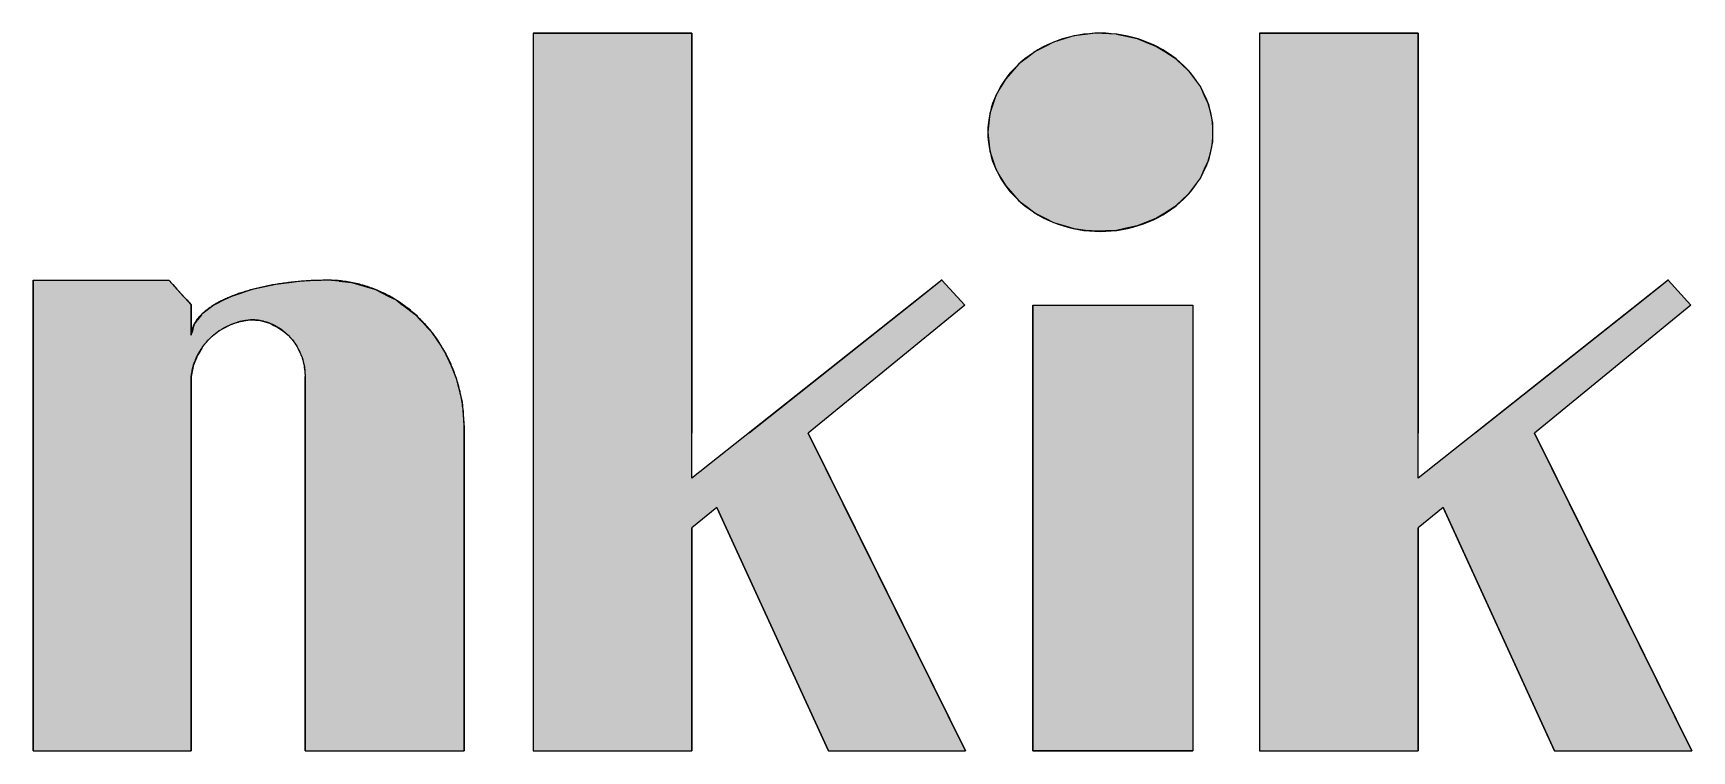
# Model space of a CAD drawing. Extents: x 1329 to 1605, y 497 to 704.
# Drawn here: x 1546.95 to 1553.46, y 501.29 to 504.11 of the extents above; entities that cross this region are included whole.
import ezdxf

# ---------------------------------------------------------------- set-up
doc = ezdxf.new("R2010")
doc.units = 0
doc.layers.add('LSC-DA1', color=7, linetype='CONTINUOUS')

# ---------------------------------------------------------------- blocks, each defined once
blk = doc.blocks.new('*U25')
at = {"layer": 'LSC-DA1', "linetype": 'CONTINUOUS'}
for p, q in [((117.1045, 7.3705), (117.7273, 7.3705)), ((117.1045, 7.3705), (117.1045, 6.401)), ((117.7273, 7.3705), (117.7273, 6.401)), ((117.1045, 6.401), (117.1045, 6.3033)), ((117.7273, 6.401), (117.7273, 6.3033)), ((118.7083, 6.401), (118.585, 6.3033)), ((118.7979, 6.3033), (118.7083, 6.401)), ((117.1045, 6.3033), (117.1045, 5.8016)), ((117.7273, 6.3033), (117.7273, 5.8016)), ((118.585, 6.3033), (117.9516, 5.8016)), ((118.7979, 6.3033), (118.1836, 5.8016)), ((117.1045, 5.8016), (117.1045, 5.6239)), ((118.1836, 5.8016), (118.2716, 5.6239)), ((117.1045, 5.6239), (117.1045, 5.5091)), ((118.2716, 5.6239), (118.3285, 5.5091)), ((117.1045, 5.5091), (117.1045, 5.4289)), ((117.8255, 5.5091), (117.7273, 5.4289)), ((117.8255, 5.5091), (117.8622, 5.4289)), ((118.3285, 5.5091), (118.3682, 5.4289)), ((117.1045, 5.4289), (117.1045, 4.5545)), ((117.7273, 5.4289), (117.7273, 4.5545)), ((117.8622, 5.4289), (118.2629, 4.5545)), ((118.3682, 5.4289), (118.8014, 4.5545)), ((117.1045, 4.5545), (117.7273, 4.5545)), ((118.2629, 4.5545), (118.8014, 4.5545))]:
    blk.add_line(p, q, dxfattribs=at)
for points in [[(117.1045, 7.3705), (117.1045, 7.3705), (117.7273, 7.3705)], [(117.1045, 7.3705), (117.1045, 6.401), (117.7273, 6.401)], [(117.1045, 6.401), (117.1045, 6.3033), (117.7273, 6.3033)], [(118.7083, 6.401), (118.585, 6.3033), (118.7979, 6.3033)], [(117.1045, 6.3033), (117.1045, 5.8016), (117.7273, 5.8016)], [(118.585, 6.3033), (117.9516, 5.8016), (118.1836, 5.8016)], [(117.1045, 5.8016), (117.1045, 5.6239), (117.7273, 5.6239)], [(117.9516, 5.8016), (117.7273, 5.6239), (118.2716, 5.6239)], [(117.1045, 5.6239), (117.1045, 5.5091), (118.3285, 5.5091)], [(117.1045, 5.5091), (117.1045, 5.4289), (117.7273, 5.4289)], [(117.8255, 5.5091), (117.8622, 5.4289), (118.3682, 5.4289)], [(117.1045, 5.4289), (117.1045, 4.5545), (117.7273, 4.5545)], [(117.8622, 5.4289), (118.2629, 4.5545), (118.8014, 4.5545)], [(117.1045, 4.5545), (117.1045, 4.5545), (117.7273, 4.5545)], [(118.2629, 4.5545), (118.2629, 4.5545), (118.8014, 4.5545)]]:
    blk.add_solid(points, dxfattribs=at)
at = {"layer": 'LSC-DA1', "linetype": 'CONTINUOUS', "extrusion": (0, 0, -1)}
for points in [[(-117.1045, 7.3705), (-117.7273, 7.3705), (-117.7273, 6.401)], [(-117.1045, 6.401), (-117.7273, 6.401), (-117.7273, 6.3033)], [(-117.1045, 6.3033), (-117.7273, 6.3033), (-117.7273, 5.8016)], [(-118.585, 6.3033), (-118.7979, 6.3033), (-118.1836, 5.8016)], [(-117.1045, 5.8016), (-117.7273, 5.8016), (-117.7273, 5.6239)], [(-117.9516, 5.8016), (-118.1836, 5.8016), (-118.2716, 5.6239)], [(-117.1045, 5.6239), (-118.2716, 5.6239), (-118.3285, 5.5091)], [(-117.1045, 5.5091), (-117.8255, 5.5091), (-117.7273, 5.4289)], [(-117.8255, 5.5091), (-118.3285, 5.5091), (-118.3682, 5.4289)], [(-117.1045, 5.4289), (-117.7273, 5.4289), (-117.7273, 4.5545)], [(-117.8622, 5.4289), (-118.3682, 5.4289), (-118.8014, 4.5545)]]:
    blk.add_solid(points, dxfattribs=at)
blk = doc.blocks.new('*U26')
at = {"layer": 'LSC-DA1', "linetype": 'CONTINUOUS'}
for p, q in [((116.376, 7.3595), (116.3418, 7.3491)), ((116.4313, 7.3665), (116.376, 7.3595)), ((116.4591, 7.37), (116.4313, 7.3665)), ((116.543, 7.3665), (116.4591, 7.37)), ((116.543, 7.3665), (116.5757, 7.3595)), ((116.5757, 7.3595), (116.6246, 7.3491)), ((116.2239, 7.2984), (116.1939, 7.2755)), ((116.2633, 7.3184), (116.2239, 7.2984)), ((116.2966, 7.3353), (116.2633, 7.3184)), ((116.3418, 7.3491), (116.2966, 7.3353)), ((116.6246, 7.3491), (116.6588, 7.3353)), ((116.6588, 7.3353), (116.7009, 7.3184)), ((116.7009, 7.3184), (116.7328, 7.2984)), ((116.7328, 7.2984), (116.7693, 7.2755)), ((116.1605, 7.2499), (116.1355, 7.222)), ((116.1939, 7.2755), (116.1605, 7.2499)), ((116.7693, 7.2755), (116.797, 7.2499)), ((116.797, 7.2499), (116.8273, 7.222)), ((116.1086, 7.1918), (116.0898, 7.1598)), ((116.1355, 7.222), (116.1086, 7.1918)), ((116.8273, 7.222), (116.8493, 7.1918)), ((116.8493, 7.1918), (116.8727, 7.1598)), ((116.0701, 7.1261), (116.0584, 7.0911)), ((116.0898, 7.1598), (116.0701, 7.1261)), ((116.8727, 7.1598), (116.888, 7.1261)), ((116.888, 7.1261), (116.9039, 7.0911)), ((116.0464, 7.0551), (116.0425, 7.0185)), ((116.0584, 7.0911), (116.0464, 7.0551)), ((116.9039, 7.0911), (116.9117, 7.0551)), ((116.9117, 7.0551), (116.9198, 7.0185)), ((116.0425, 7.0185), (116.0385, 6.9815)), ((116.0385, 6.9815), (116.0425, 6.9446)), ((116.9198, 7.0185), (116.9198, 6.9815)), ((116.9198, 6.9815), (116.9198, 6.9446)), ((116.0425, 6.9446), (116.0464, 6.9079)), ((116.0464, 6.9079), (116.0584, 6.872)), ((116.9117, 6.9079), (116.9039, 6.872)), ((116.9198, 6.9446), (116.9117, 6.9079)), ((116.0584, 6.872), (116.0701, 6.837)), ((116.0701, 6.837), (116.0898, 6.8033)), ((116.888, 6.837), (116.8727, 6.8033)), ((116.9039, 6.872), (116.888, 6.837)), ((116.0898, 6.8033), (116.1086, 6.7713)), ((116.1086, 6.7713), (116.1355, 6.7411)), ((116.8493, 6.7713), (116.8273, 6.7411)), ((116.8727, 6.8033), (116.8493, 6.7713)), ((116.1355, 6.7411), (116.1605, 6.7131)), ((116.1605, 6.7131), (116.1939, 6.6876)), ((116.797, 6.7131), (116.7693, 6.6876)), ((116.8273, 6.7411), (116.797, 6.7131)), ((116.1939, 6.6876), (116.2239, 6.6647)), ((116.2239, 6.6647), (116.2633, 6.6447)), ((116.2633, 6.6447), (116.2966, 6.6277)), ((116.7009, 6.6447), (116.6588, 6.6277)), ((116.7328, 6.6647), (116.7009, 6.6447)), ((116.7693, 6.6876), (116.7328, 6.6647)), ((116.2966, 6.6277), (116.3418, 6.614)), ((116.3418, 6.614), (116.376, 6.6036)), ((116.376, 6.6036), (116.4313, 6.5966)), ((116.4591, 6.593), (116.4313, 6.5966)), ((116.543, 6.5966), (116.4591, 6.593)), ((116.5757, 6.6036), (116.543, 6.5966)), ((116.6246, 6.614), (116.5757, 6.6036)), ((116.6588, 6.6277), (116.6246, 6.614))]:
    blk.add_line(p, q, dxfattribs=at)
for points in [[(116.376, 7.3595), (116.3418, 7.3491), (116.6246, 7.3491)], [(116.4313, 7.3665), (116.376, 7.3595), (116.5757, 7.3595)], [(116.4591, 7.37), (116.4313, 7.3665), (116.543, 7.3665)], [(116.2239, 7.2984), (116.1939, 7.2755), (116.7693, 7.2755)], [(116.2633, 7.3184), (116.2239, 7.2984), (116.7328, 7.2984)], [(116.2966, 7.3353), (116.2633, 7.3184), (116.7009, 7.3184)], [(116.3418, 7.3491), (116.2966, 7.3353), (116.6588, 7.3353)], [(116.1605, 7.2499), (116.1355, 7.222), (116.8273, 7.222)], [(116.1939, 7.2755), (116.1605, 7.2499), (116.797, 7.2499)], [(116.1086, 7.1918), (116.0898, 7.1598), (116.8727, 7.1598)], [(116.1355, 7.222), (116.1086, 7.1918), (116.8493, 7.1918)], [(116.0701, 7.1261), (116.0584, 7.0911), (116.9039, 7.0911)], [(116.0898, 7.1598), (116.0701, 7.1261), (116.888, 7.1261)], [(116.0464, 7.0551), (116.0425, 7.0185), (116.9198, 7.0185)], [(116.0584, 7.0911), (116.0464, 7.0551), (116.9117, 7.0551)], [(116.0425, 7.0185), (116.0385, 6.9815), (116.9198, 6.9815)], [(116.0385, 6.9815), (116.0425, 6.9446), (116.9198, 6.9446)], [(116.0425, 6.9446), (116.0464, 6.9079), (116.9117, 6.9079)], [(116.0464, 6.9079), (116.0584, 6.872), (116.9039, 6.872)], [(116.0584, 6.872), (116.0701, 6.837), (116.888, 6.837)], [(116.0701, 6.837), (116.0898, 6.8033), (116.8727, 6.8033)], [(116.0898, 6.8033), (116.1086, 6.7713), (116.8493, 6.7713)], [(116.1086, 6.7713), (116.1355, 6.7411), (116.8273, 6.7411)], [(116.1355, 6.7411), (116.1605, 6.7131), (116.797, 6.7131)], [(116.1605, 6.7131), (116.1939, 6.6876), (116.7693, 6.6876)], [(116.1939, 6.6876), (116.2239, 6.6647), (116.7328, 6.6647)], [(116.2239, 6.6647), (116.2633, 6.6447), (116.7009, 6.6447)], [(116.2633, 6.6447), (116.2966, 6.6277), (116.6588, 6.6277)], [(116.2966, 6.6277), (116.3418, 6.614), (116.6246, 6.614)], [(116.3418, 6.614), (116.376, 6.6036), (116.5757, 6.6036)], [(116.376, 6.6036), (116.4313, 6.5966), (116.543, 6.5966)]]:
    blk.add_solid(points, dxfattribs=at)
at = {"layer": 'LSC-DA1', "linetype": 'CONTINUOUS', "extrusion": (0, 0, -1)}
for points in [[(-116.376, 7.3595), (-116.5757, 7.3595), (-116.6246, 7.3491)], [(-116.4313, 7.3665), (-116.543, 7.3665), (-116.5757, 7.3595)], [(-116.2239, 7.2984), (-116.7328, 7.2984), (-116.7693, 7.2755)], [(-116.2633, 7.3184), (-116.7009, 7.3184), (-116.7328, 7.2984)], [(-116.2966, 7.3353), (-116.6588, 7.3353), (-116.7009, 7.3184)], [(-116.3418, 7.3491), (-116.6246, 7.3491), (-116.6588, 7.3353)], [(-116.1605, 7.2499), (-116.797, 7.2499), (-116.8273, 7.222)], [(-116.1939, 7.2755), (-116.7693, 7.2755), (-116.797, 7.2499)], [(-116.1086, 7.1918), (-116.8493, 7.1918), (-116.8727, 7.1598)], [(-116.1355, 7.222), (-116.8273, 7.222), (-116.8493, 7.1918)], [(-116.0701, 7.1261), (-116.888, 7.1261), (-116.9039, 7.0911)], [(-116.0898, 7.1598), (-116.8727, 7.1598), (-116.888, 7.1261)], [(-116.0464, 7.0551), (-116.9117, 7.0551), (-116.9198, 7.0185)], [(-116.0584, 7.0911), (-116.9039, 7.0911), (-116.9117, 7.0551)], [(-116.0385, 6.9815), (-116.9198, 6.9815), (-116.9198, 6.9446)], [(-116.0425, 7.0185), (-116.9198, 7.0185), (-116.9198, 6.9815)], [(-116.0425, 6.9446), (-116.9198, 6.9446), (-116.9117, 6.9079)], [(-116.0464, 6.9079), (-116.9117, 6.9079), (-116.9039, 6.872)], [(-116.0584, 6.872), (-116.9039, 6.872), (-116.888, 6.837)], [(-116.0701, 6.837), (-116.888, 6.837), (-116.8727, 6.8033)], [(-116.0898, 6.8033), (-116.8727, 6.8033), (-116.8493, 6.7713)], [(-116.1086, 6.7713), (-116.8493, 6.7713), (-116.8273, 6.7411)], [(-116.1355, 6.7411), (-116.8273, 6.7411), (-116.797, 6.7131)], [(-116.1605, 6.7131), (-116.797, 6.7131), (-116.7693, 6.6876)], [(-116.1939, 6.6876), (-116.7693, 6.6876), (-116.7328, 6.6647)], [(-116.2239, 6.6647), (-116.7328, 6.6647), (-116.7009, 6.6447)], [(-116.2633, 6.6447), (-116.7009, 6.6447), (-116.6588, 6.6277)], [(-116.2966, 6.6277), (-116.6588, 6.6277), (-116.6246, 6.614)], [(-116.3418, 6.614), (-116.6246, 6.614), (-116.5757, 6.6036)], [(-116.376, 6.6036), (-116.5757, 6.6036), (-116.543, 6.5966)], [(-116.4313, 6.5966), (-116.543, 6.5966), (-116.4591, 6.593)]]:
    blk.add_solid(points, dxfattribs=at)
blk = doc.blocks.new('*U27')
at = {"layer": 'LSC-DA1', "linetype": 'CONTINUOUS'}
for p, q in [((116.2155, 6.3029), (116.8432, 6.3029)), ((116.2155, 6.3029), (116.2155, 4.5545)), ((116.8432, 6.3029), (116.8432, 4.5545)), ((116.2155, 4.5545), (116.8432, 4.5545))]:
    blk.add_line(p, q, dxfattribs=at)
for points in [[(116.2155, 6.3029), (116.2155, 6.3029), (116.8432, 6.3029)], [(116.2155, 6.3029), (116.2155, 4.5545), (116.8432, 4.5545)], [(116.2155, 4.5545), (116.2155, 4.5545), (116.8432, 4.5545)]]:
    blk.add_solid(points, dxfattribs=at)
at = {"layer": 'LSC-DA1', "linetype": 'CONTINUOUS', "extrusion": (0, 0, -1)}
blk.add_solid([(-116.2155, 6.3029), (-116.8432, 6.3029), (-116.8432, 4.5545)], dxfattribs=at)
blk = doc.blocks.new('*U28')
at = {"layer": 'LSC-DA1', "linetype": 'CONTINUOUS'}
for p, q in [((114.2542, 7.3705), (114.877, 7.3705)), ((114.2542, 7.3705), (114.2542, 6.401)), ((114.877, 7.3705), (114.877, 6.401)), ((114.2542, 6.401), (114.2542, 6.3033)), ((114.877, 6.401), (114.877, 6.3033)), ((115.858, 6.401), (115.7346, 6.3033)), ((115.9475, 6.3033), (115.858, 6.401)), ((114.2542, 6.3033), (114.2542, 5.8016)), ((114.877, 6.3033), (114.877, 5.8016)), ((115.7346, 6.3033), (115.1013, 5.8016)), ((115.9475, 6.3033), (115.3333, 5.8016)), ((114.2542, 5.8016), (114.2542, 5.6239)), ((115.3333, 5.8016), (115.4213, 5.6239)), ((114.2542, 5.6239), (114.2542, 5.5091)), ((115.4213, 5.6239), (115.4782, 5.5091)), ((114.2542, 5.5091), (114.2542, 5.4289)), ((114.9751, 5.5091), (114.877, 5.4289)), ((114.9751, 5.5091), (115.0119, 5.4289)), ((115.4782, 5.5091), (115.5179, 5.4289)), ((114.2542, 5.4289), (114.2542, 4.5545)), ((114.877, 5.4289), (114.877, 4.5545)), ((115.0119, 5.4289), (115.4125, 4.5545)), ((115.5179, 5.4289), (115.9511, 4.5545)), ((114.2542, 4.5545), (114.877, 4.5545)), ((115.4125, 4.5545), (115.9511, 4.5545))]:
    blk.add_line(p, q, dxfattribs=at)
for points in [[(114.2542, 7.3705), (114.2542, 7.3705), (114.877, 7.3705)], [(114.2542, 7.3705), (114.2542, 6.401), (114.877, 6.401)], [(114.2542, 6.401), (114.2542, 6.3033), (114.877, 6.3033)], [(115.858, 6.401), (115.7346, 6.3033), (115.9475, 6.3033)], [(114.2542, 6.3033), (114.2542, 5.8016), (114.877, 5.8016)], [(115.7346, 6.3033), (115.1013, 5.8016), (115.3333, 5.8016)], [(114.2542, 5.8016), (114.2542, 5.6239), (114.877, 5.6239)], [(115.1013, 5.8016), (114.877, 5.6239), (115.4213, 5.6239)], [(114.2542, 5.6239), (114.2542, 5.5091), (115.4782, 5.5091)], [(114.2542, 5.5091), (114.2542, 5.4289), (114.877, 5.4289)], [(114.9751, 5.5091), (115.0119, 5.4289), (115.5179, 5.4289)], [(114.2542, 5.4289), (114.2542, 4.5545), (114.877, 4.5545)], [(115.0119, 5.4289), (115.4125, 4.5545), (115.9511, 4.5545)], [(114.2542, 4.5545), (114.2542, 4.5545), (114.877, 4.5545)], [(115.4125, 4.5545), (115.4125, 4.5545), (115.9511, 4.5545)]]:
    blk.add_solid(points, dxfattribs=at)
at = {"layer": 'LSC-DA1', "linetype": 'CONTINUOUS', "extrusion": (0, 0, -1)}
for points in [[(-114.2542, 7.3705), (-114.877, 7.3705), (-114.877, 6.401)], [(-114.2542, 6.401), (-114.877, 6.401), (-114.877, 6.3033)], [(-114.2542, 6.3033), (-114.877, 6.3033), (-114.877, 5.8016)], [(-115.7346, 6.3033), (-115.9475, 6.3033), (-115.3333, 5.8016)], [(-114.2542, 5.8016), (-114.877, 5.8016), (-114.877, 5.6239)], [(-115.1013, 5.8016), (-115.3333, 5.8016), (-115.4213, 5.6239)], [(-114.2542, 5.6239), (-115.4213, 5.6239), (-115.4782, 5.5091)], [(-114.2542, 5.5091), (-114.9751, 5.5091), (-114.877, 5.4289)], [(-114.9751, 5.5091), (-115.4782, 5.5091), (-115.5179, 5.4289)], [(-114.2542, 5.4289), (-114.877, 5.4289), (-114.877, 4.5545)], [(-115.0119, 5.4289), (-115.5179, 5.4289), (-115.9511, 4.5545)]]:
    blk.add_solid(points, dxfattribs=at)
blk = doc.blocks.new('*U29')
at = {"layer": 'LSC-DA1', "linetype": 'CONTINUOUS'}
for p, q in [((112.2916, 6.401), (112.8242, 6.401)), ((112.2916, 6.401), (112.2916, 6.3968)), ((112.2916, 6.3968), (112.2916, 6.3922)), ((112.2916, 6.3922), (112.2916, 6.3845)), ((112.2916, 6.3845), (112.2916, 6.3662)), ((112.8242, 6.401), (112.8279, 6.3968)), ((112.8279, 6.3968), (112.8322, 6.3922)), ((112.8322, 6.3922), (112.8392, 6.3845)), ((112.8392, 6.3845), (112.8559, 6.3662)), ((113.2433, 6.3845), (113.158, 6.3662)), ((113.3062, 6.3922), (113.2433, 6.3845)), ((113.344, 6.3968), (113.3062, 6.3922)), ((113.4486, 6.401), (113.344, 6.3968)), ((113.4925, 6.3968), (113.4486, 6.401)), ((113.4925, 6.3968), (113.5414, 6.3922)), ((113.5414, 6.3922), (113.5679, 6.3845)), ((113.5679, 6.3845), (113.6313, 6.3662)), ((112.2916, 6.3662), (112.2916, 6.3646)), ((112.2916, 6.3646), (112.2916, 6.3377)), ((112.2916, 6.3377), (112.2916, 6.3236)), ((112.2916, 6.3236), (112.2916, 6.305)), ((112.8559, 6.3662), (112.8573, 6.3646)), ((112.8573, 6.3646), (112.8818, 6.3377)), ((112.8818, 6.3377), (112.8946, 6.3236)), ((112.8946, 6.3236), (112.9117, 6.305)), ((113.0407, 6.3236), (113.0026, 6.305)), ((113.0693, 6.3377), (113.0407, 6.3236)), ((113.1506, 6.3646), (113.0693, 6.3377)), ((113.158, 6.3662), (113.1506, 6.3646)), ((113.6313, 6.3662), (113.6345, 6.3646)), ((113.6345, 6.3646), (113.6878, 6.3377)), ((113.6878, 6.3377), (113.7157, 6.3236)), ((113.7157, 6.3236), (113.7404, 6.305)), ((112.2916, 6.305), (112.2916, 6.3043)), ((112.2916, 6.3043), (112.2916, 6.2676)), ((112.2916, 6.2676), (112.2916, 6.2659)), ((112.2916, 6.2659), (112.2916, 6.2459)), ((112.9117, 6.305), (112.9122, 6.3043)), ((112.9122, 6.3043), (112.9122, 6.2676)), ((112.9122, 6.2676), (112.9122, 6.2659)), ((112.9122, 6.2659), (112.9122, 6.2459)), ((112.9518, 6.2659), (112.9367, 6.2459)), ((112.9531, 6.2676), (112.9518, 6.2659)), ((113.0018, 6.3043), (112.9531, 6.2676)), ((113.0026, 6.305), (113.0018, 6.3043)), ((113.7404, 6.305), (113.7412, 6.3043)), ((113.7412, 6.3043), (113.7898, 6.2676)), ((113.7898, 6.2676), (113.792, 6.2659)), ((113.792, 6.2659), (113.8106, 6.2459)), ((112.2916, 6.2459), (112.2916, 6.2425)), ((112.2916, 6.2425), (112.2916, 6.2386)), ((112.2916, 6.2386), (112.2916, 6.2325)), ((112.2916, 6.2325), (112.2916, 6.2271)), ((112.2916, 6.2271), (112.2916, 6.2239)), ((112.2916, 6.2239), (112.2916, 6.2161)), ((112.2916, 6.2161), (112.2916, 6.2024)), ((112.2916, 6.2024), (112.2916, 6.1948)), ((112.2916, 6.1948), (112.2916, 6.1939)), ((112.2916, 6.1939), (112.2916, 6.1849)), ((112.2916, 6.1849), (112.2916, 6.1747)), ((112.9122, 6.2459), (112.9122, 6.2425)), ((112.9122, 6.2425), (112.9122, 6.2386)), ((112.9122, 6.2386), (112.9122, 6.2325)), ((112.9122, 6.2325), (112.9122, 6.2271)), ((112.9122, 6.2271), (112.9122, 6.2239)), ((112.9122, 6.2239), (112.9122, 6.2161)), ((112.9122, 6.2161), (112.9122, 6.2024)), ((112.9122, 6.2024), (112.9122, 6.1948)), ((112.9122, 6.1948), (112.9122, 6.1939)), ((112.9146, 6.1948), (112.9144, 6.1939)), ((112.9165, 6.2024), (112.9146, 6.1948)), ((112.9199, 6.2161), (112.9165, 6.2024)), ((112.9218, 6.2239), (112.9199, 6.2161)), ((112.9225, 6.2271), (112.9218, 6.2239)), ((112.9266, 6.2325), (112.9225, 6.2271)), ((112.9312, 6.2386), (112.9266, 6.2325)), ((112.9341, 6.2425), (112.9312, 6.2386)), ((112.9367, 6.2459), (112.9341, 6.2425)), ((112.9997, 6.1849), (112.987, 6.1747)), ((113.0109, 6.1939), (112.9997, 6.1849)), ((113.012, 6.1948), (113.0109, 6.1939)), ((113.0215, 6.2024), (113.012, 6.1948)), ((113.0462, 6.2161), (113.0215, 6.2024)), ((113.0603, 6.2239), (113.0462, 6.2161)), ((113.0692, 6.2271), (113.0603, 6.2239)), ((113.0846, 6.2325), (113.0692, 6.2271)), ((113.102, 6.2386), (113.0846, 6.2325)), ((113.1252, 6.2425), (113.102, 6.2386)), ((113.1452, 6.2459), (113.1252, 6.2425)), ((113.1452, 6.2459), (113.1825, 6.2425)), ((113.1825, 6.2425), (113.1965, 6.2386)), ((113.1965, 6.2386), (113.2186, 6.2325)), ((113.2186, 6.2325), (113.2297, 6.2271)), ((113.2297, 6.2271), (113.2362, 6.2239)), ((113.2362, 6.2239), (113.2524, 6.2161)), ((113.2524, 6.2161), (113.2714, 6.2024)), ((113.2714, 6.2024), (113.2818, 6.1948)), ((113.2818, 6.1948), (113.283, 6.1939)), ((113.283, 6.1939), (113.2917, 6.1849)), ((113.2917, 6.1849), (113.3016, 6.1747)), ((113.8106, 6.2459), (113.8137, 6.2425)), ((113.8137, 6.2425), (113.8173, 6.2386)), ((113.8173, 6.2386), (113.823, 6.2325)), ((113.823, 6.2325), (113.8279, 6.2271)), ((113.8279, 6.2271), (113.8309, 6.2239)), ((113.8309, 6.2239), (113.8381, 6.2161)), ((113.8381, 6.2161), (113.8508, 6.2024)), ((113.8508, 6.2024), (113.8578, 6.1948)), ((113.8578, 6.1948), (113.8584, 6.1939)), ((113.8584, 6.1939), (113.8642, 6.1849)), ((113.8642, 6.1849), (113.8709, 6.1747)), ((112.2916, 6.1747), (112.2916, 6.1666)), ((112.2916, 6.1666), (112.2916, 6.1418)), ((112.2916, 6.1418), (112.2916, 6.1349)), ((112.2916, 6.1349), (112.2916, 6.1124)), ((112.9536, 6.1349), (112.9399, 6.1124)), ((112.9579, 6.1418), (112.9536, 6.1349)), ((112.9798, 6.1666), (112.9579, 6.1418)), ((112.987, 6.1747), (112.9798, 6.1666)), ((113.3016, 6.1747), (113.3095, 6.1666)), ((113.3095, 6.1666), (113.3262, 6.1418)), ((113.3262, 6.1418), (113.3309, 6.1349)), ((113.3309, 6.1349), (113.341, 6.1124)), ((113.8709, 6.1747), (113.8761, 6.1666)), ((113.8761, 6.1666), (113.8922, 6.1418)), ((113.8922, 6.1418), (113.8967, 6.1349)), ((113.8967, 6.1349), (113.9112, 6.1124)), ((112.2916, 6.1124), (112.2916, 6.1048)), ((112.2916, 6.1048), (112.2916, 6.0998)), ((112.2916, 6.0998), (112.2916, 6.065)), ((112.2916, 6.065), (112.2916, 6.0624)), ((112.2916, 6.0624), (112.2916, 6.0239)), ((112.9194, 6.0624), (112.9122, 6.0239)), ((112.9199, 6.065), (112.9194, 6.0624)), ((112.9333, 6.0998), (112.9199, 6.065)), ((112.9352, 6.1048), (112.9333, 6.0998)), ((112.9399, 6.1124), (112.9352, 6.1048)), ((113.341, 6.1124), (113.3444, 6.1048)), ((113.3444, 6.1048), (113.3467, 6.0998)), ((113.3467, 6.0998), (113.3557, 6.065)), ((113.3557, 6.065), (113.3564, 6.0624)), ((113.3564, 6.0624), (113.3596, 6.0239)), ((113.9112, 6.1124), (113.9145, 6.1048)), ((113.9145, 6.1048), (113.9167, 6.0998)), ((113.9167, 6.0998), (113.9317, 6.065)), ((113.9317, 6.065), (113.9328, 6.0624)), ((113.9328, 6.0624), (113.9495, 6.0239)), ((112.2916, 6.0239), (112.2916, 6.0212)), ((112.2916, 6.0212), (112.2916, 5.924)), ((112.9122, 6.0239), (112.9122, 6.0212)), ((112.9122, 6.0212), (112.9122, 5.924)), ((113.3596, 6.0239), (113.3596, 6.0212)), ((113.3596, 6.0212), (113.3596, 5.924)), ((113.9495, 6.0239), (113.9506, 6.0212)), ((113.9506, 6.0212), (113.9747, 5.924)), ((112.2916, 5.924), (112.2916, 5.8238)), ((112.9122, 5.924), (112.9122, 5.8238)), ((113.3596, 5.924), (113.3596, 5.8238)), ((113.9747, 5.924), (113.9828, 5.8238)), ((112.2916, 5.8238), (112.2916, 4.5545)), ((112.9122, 5.8238), (112.9122, 4.5545)), ((113.3596, 5.8238), (113.3596, 4.5545)), ((113.9828, 5.8238), (113.9828, 4.5545)), ((112.2916, 4.5545), (112.9122, 4.5545)), ((113.3596, 4.5545), (113.9828, 4.5545))]:
    blk.add_line(p, q, dxfattribs=at)
for points in [[(112.2916, 6.401), (112.2916, 6.401), (112.8242, 6.401)], [(112.2916, 6.401), (112.2916, 6.3968), (112.8279, 6.3968)], [(112.2916, 6.3968), (112.2916, 6.3922), (112.8322, 6.3922)], [(112.2916, 6.3922), (112.2916, 6.3845), (112.8392, 6.3845)], [(112.2916, 6.3845), (112.2916, 6.3662), (112.8559, 6.3662)], [(113.2433, 6.3845), (113.158, 6.3662), (113.6313, 6.3662)], [(113.3062, 6.3922), (113.2433, 6.3845), (113.5679, 6.3845)], [(113.344, 6.3968), (113.3062, 6.3922), (113.5414, 6.3922)], [(113.4486, 6.401), (113.344, 6.3968), (113.4925, 6.3968)], [(112.2916, 6.3662), (112.2916, 6.3646), (112.8573, 6.3646)], [(112.2916, 6.3646), (112.2916, 6.3377), (112.8818, 6.3377)], [(112.2916, 6.3377), (112.2916, 6.3236), (112.8946, 6.3236)], [(112.2916, 6.3236), (112.2916, 6.305), (112.9117, 6.305)], [(113.0407, 6.3236), (113.0026, 6.305), (113.7404, 6.305)], [(113.0693, 6.3377), (113.0407, 6.3236), (113.7157, 6.3236)], [(113.1506, 6.3646), (113.0693, 6.3377), (113.6878, 6.3377)], [(113.158, 6.3662), (113.1506, 6.3646), (113.6345, 6.3646)], [(112.2916, 6.305), (112.2916, 6.3043), (112.9122, 6.3043)], [(112.2916, 6.3043), (112.2916, 6.2676), (112.9122, 6.2676)], [(112.2916, 6.2676), (112.2916, 6.2659), (112.9122, 6.2659)], [(112.2916, 6.2659), (112.2916, 6.2459), (112.9122, 6.2459)], [(112.9518, 6.2659), (112.9367, 6.2459), (113.8106, 6.2459)], [(112.9531, 6.2676), (112.9518, 6.2659), (113.792, 6.2659)], [(113.0018, 6.3043), (112.9531, 6.2676), (113.7898, 6.2676)], [(113.0026, 6.305), (113.0018, 6.3043), (113.7412, 6.3043)], [(112.2916, 6.2459), (112.2916, 6.2425), (112.9122, 6.2425)], [(112.2916, 6.2425), (112.2916, 6.2386), (112.9122, 6.2386)], [(112.2916, 6.2386), (112.2916, 6.2325), (112.9122, 6.2325)], [(112.2916, 6.2325), (112.2916, 6.2271), (112.9122, 6.2271)], [(112.2916, 6.2271), (112.2916, 6.2239), (112.9122, 6.2239)], [(112.2916, 6.2239), (112.2916, 6.2161), (112.9122, 6.2161)], [(112.2916, 6.2161), (112.2916, 6.2024), (112.9122, 6.2024)], [(112.2916, 6.2024), (112.2916, 6.1948), (112.9122, 6.1948)], [(112.2916, 6.1948), (112.2916, 6.1939), (112.9122, 6.1939)], [(112.2916, 6.1939), (112.2916, 6.1849), (112.9122, 6.1849)], [(112.2916, 6.1849), (112.2916, 6.1747), (112.987, 6.1747)], [(112.9144, 6.1939), (112.9122, 6.1849), (112.9997, 6.1849)], [(112.9146, 6.1948), (112.9144, 6.1939), (113.0109, 6.1939)], [(112.9165, 6.2024), (112.9146, 6.1948), (113.012, 6.1948)], [(112.9199, 6.2161), (112.9165, 6.2024), (113.0215, 6.2024)], [(112.9218, 6.2239), (112.9199, 6.2161), (113.0462, 6.2161)], [(112.9225, 6.2271), (112.9218, 6.2239), (113.0603, 6.2239)], [(112.9266, 6.2325), (112.9225, 6.2271), (113.0692, 6.2271)], [(112.9312, 6.2386), (112.9266, 6.2325), (113.0846, 6.2325)], [(112.9341, 6.2425), (112.9312, 6.2386), (113.102, 6.2386)], [(112.9367, 6.2459), (112.9341, 6.2425), (113.1252, 6.2425)], [(113.1452, 6.2459), (113.1825, 6.2425), (113.8137, 6.2425)], [(113.1825, 6.2425), (113.1965, 6.2386), (113.8173, 6.2386)], [(113.1965, 6.2386), (113.2186, 6.2325), (113.823, 6.2325)], [(113.2186, 6.2325), (113.2297, 6.2271), (113.8279, 6.2271)], [(113.2297, 6.2271), (113.2362, 6.2239), (113.8309, 6.2239)], [(113.2362, 6.2239), (113.2524, 6.2161), (113.8381, 6.2161)], [(113.2524, 6.2161), (113.2714, 6.2024), (113.8508, 6.2024)], [(113.2714, 6.2024), (113.2818, 6.1948), (113.8578, 6.1948)], [(113.2818, 6.1948), (113.283, 6.1939), (113.8584, 6.1939)], [(113.283, 6.1939), (113.2917, 6.1849), (113.8642, 6.1849)], [(113.2917, 6.1849), (113.3016, 6.1747), (113.8709, 6.1747)], [(112.2916, 6.1747), (112.2916, 6.1666), (112.9798, 6.1666)], [(112.2916, 6.1666), (112.2916, 6.1418), (112.9579, 6.1418)], [(112.2916, 6.1418), (112.2916, 6.1349), (112.9536, 6.1349)], [(112.2916, 6.1349), (112.2916, 6.1124), (112.9399, 6.1124)], [(113.3016, 6.1747), (113.3095, 6.1666), (113.8761, 6.1666)], [(113.3095, 6.1666), (113.3262, 6.1418), (113.8922, 6.1418)], [(113.3262, 6.1418), (113.3309, 6.1349), (113.8967, 6.1349)], [(113.3309, 6.1349), (113.341, 6.1124), (113.9112, 6.1124)], [(112.2916, 6.1124), (112.2916, 6.1048), (112.9352, 6.1048)], [(112.2916, 6.1048), (112.2916, 6.0998), (112.9333, 6.0998)], [(112.2916, 6.0998), (112.2916, 6.065), (112.9199, 6.065)], [(112.2916, 6.065), (112.2916, 6.0624), (112.9194, 6.0624)], [(112.2916, 6.0624), (112.2916, 6.0239), (112.9122, 6.0239)], [(113.341, 6.1124), (113.3444, 6.1048), (113.9145, 6.1048)], [(113.3444, 6.1048), (113.3467, 6.0998), (113.9167, 6.0998)], [(113.3467, 6.0998), (113.3557, 6.065), (113.9317, 6.065)], [(113.3557, 6.065), (113.3564, 6.0624), (113.9328, 6.0624)], [(113.3564, 6.0624), (113.3596, 6.0239), (113.9495, 6.0239)], [(112.2916, 6.0239), (112.2916, 6.0212), (112.9122, 6.0212)], [(112.2916, 6.0212), (112.2916, 5.924), (112.9122, 5.924)], [(113.3596, 6.0239), (113.3596, 6.0212), (113.9506, 6.0212)], [(113.3596, 6.0212), (113.3596, 5.924), (113.9747, 5.924)], [(112.2916, 5.924), (112.2916, 5.8238), (112.9122, 5.8238)], [(113.3596, 5.924), (113.3596, 5.8238), (113.9828, 5.8238)], [(112.2916, 5.8238), (112.2916, 4.5545), (112.9122, 4.5545)], [(113.3596, 5.8238), (113.3596, 4.5545), (113.9828, 4.5545)], [(112.2916, 4.5545), (112.2916, 4.5545), (112.9122, 4.5545)], [(113.3596, 4.5545), (113.3596, 4.5545), (113.9828, 4.5545)]]:
    blk.add_solid(points, dxfattribs=at)
at = {"layer": 'LSC-DA1', "linetype": 'CONTINUOUS', "extrusion": (0, 0, -1)}
for points in [[(-112.2916, 6.401), (-112.8242, 6.401), (-112.8279, 6.3968)], [(-112.2916, 6.3968), (-112.8279, 6.3968), (-112.8322, 6.3922)], [(-112.2916, 6.3922), (-112.8322, 6.3922), (-112.8392, 6.3845)], [(-112.2916, 6.3845), (-112.8392, 6.3845), (-112.8559, 6.3662)], [(-113.2433, 6.3845), (-113.5679, 6.3845), (-113.6313, 6.3662)], [(-113.3062, 6.3922), (-113.5414, 6.3922), (-113.5679, 6.3845)], [(-113.344, 6.3968), (-113.4925, 6.3968), (-113.5414, 6.3922)], [(-112.2916, 6.3662), (-112.8559, 6.3662), (-112.8573, 6.3646)], [(-112.2916, 6.3646), (-112.8573, 6.3646), (-112.8818, 6.3377)], [(-112.2916, 6.3377), (-112.8818, 6.3377), (-112.8946, 6.3236)], [(-112.2916, 6.3236), (-112.8946, 6.3236), (-112.9117, 6.305)], [(-113.0407, 6.3236), (-113.7157, 6.3236), (-113.7404, 6.305)], [(-113.0693, 6.3377), (-113.6878, 6.3377), (-113.7157, 6.3236)], [(-113.1506, 6.3646), (-113.6345, 6.3646), (-113.6878, 6.3377)], [(-113.158, 6.3662), (-113.6313, 6.3662), (-113.6345, 6.3646)], [(-112.2916, 6.305), (-112.9117, 6.305), (-112.9122, 6.3043)], [(-112.2916, 6.3043), (-112.9122, 6.3043), (-112.9122, 6.2676)], [(-112.2916, 6.2676), (-112.9122, 6.2676), (-112.9122, 6.2659)], [(-112.2916, 6.2659), (-112.9122, 6.2659), (-112.9122, 6.2459)], [(-112.9518, 6.2659), (-113.792, 6.2659), (-113.8106, 6.2459)], [(-112.9531, 6.2676), (-113.7898, 6.2676), (-113.792, 6.2659)], [(-113.0018, 6.3043), (-113.7412, 6.3043), (-113.7898, 6.2676)], [(-113.0026, 6.305), (-113.7404, 6.305), (-113.7412, 6.3043)], [(-112.2916, 6.2459), (-112.9122, 6.2459), (-112.9122, 6.2425)], [(-112.2916, 6.2425), (-112.9122, 6.2425), (-112.9122, 6.2386)], [(-112.2916, 6.2386), (-112.9122, 6.2386), (-112.9122, 6.2325)], [(-112.2916, 6.2325), (-112.9122, 6.2325), (-112.9122, 6.2271)], [(-112.2916, 6.2271), (-112.9122, 6.2271), (-112.9122, 6.2239)], [(-112.2916, 6.2239), (-112.9122, 6.2239), (-112.9122, 6.2161)], [(-112.2916, 6.2161), (-112.9122, 6.2161), (-112.9122, 6.2024)], [(-112.2916, 6.2024), (-112.9122, 6.2024), (-112.9122, 6.1948)], [(-112.2916, 6.1948), (-112.9122, 6.1948), (-112.9122, 6.1939)], [(-112.2916, 6.1939), (-112.9122, 6.1939), (-112.9122, 6.1849)], [(-112.2916, 6.1849), (-112.9997, 6.1849), (-112.987, 6.1747)], [(-112.9144, 6.1939), (-113.0109, 6.1939), (-112.9997, 6.1849)], [(-112.9146, 6.1948), (-113.012, 6.1948), (-113.0109, 6.1939)], [(-112.9165, 6.2024), (-113.0215, 6.2024), (-113.012, 6.1948)], [(-112.9199, 6.2161), (-113.0462, 6.2161), (-113.0215, 6.2024)], [(-112.9218, 6.2239), (-113.0603, 6.2239), (-113.0462, 6.2161)], [(-112.9225, 6.2271), (-113.0692, 6.2271), (-113.0603, 6.2239)], [(-112.9266, 6.2325), (-113.0846, 6.2325), (-113.0692, 6.2271)], [(-112.9312, 6.2386), (-113.102, 6.2386), (-113.0846, 6.2325)], [(-112.9341, 6.2425), (-113.1252, 6.2425), (-113.102, 6.2386)], [(-112.9367, 6.2459), (-113.1452, 6.2459), (-113.1252, 6.2425)], [(-113.1452, 6.2459), (-113.8106, 6.2459), (-113.8137, 6.2425)], [(-113.1825, 6.2425), (-113.8137, 6.2425), (-113.8173, 6.2386)], [(-113.1965, 6.2386), (-113.8173, 6.2386), (-113.823, 6.2325)], [(-113.2186, 6.2325), (-113.823, 6.2325), (-113.8279, 6.2271)], [(-113.2297, 6.2271), (-113.8279, 6.2271), (-113.8309, 6.2239)], [(-113.2362, 6.2239), (-113.8309, 6.2239), (-113.8381, 6.2161)], [(-113.2524, 6.2161), (-113.8381, 6.2161), (-113.8508, 6.2024)], [(-113.2714, 6.2024), (-113.8508, 6.2024), (-113.8578, 6.1948)], [(-113.2818, 6.1948), (-113.8578, 6.1948), (-113.8584, 6.1939)], [(-113.283, 6.1939), (-113.8584, 6.1939), (-113.8642, 6.1849)], [(-113.2917, 6.1849), (-113.8642, 6.1849), (-113.8709, 6.1747)], [(-112.2916, 6.1747), (-112.987, 6.1747), (-112.9798, 6.1666)], [(-112.2916, 6.1666), (-112.9798, 6.1666), (-112.9579, 6.1418)], [(-112.2916, 6.1418), (-112.9579, 6.1418), (-112.9536, 6.1349)], [(-112.2916, 6.1349), (-112.9536, 6.1349), (-112.9399, 6.1124)], [(-113.3016, 6.1747), (-113.8709, 6.1747), (-113.8761, 6.1666)], [(-113.3095, 6.1666), (-113.8761, 6.1666), (-113.8922, 6.1418)], [(-113.3262, 6.1418), (-113.8922, 6.1418), (-113.8967, 6.1349)], [(-113.3309, 6.1349), (-113.8967, 6.1349), (-113.9112, 6.1124)], [(-112.2916, 6.1124), (-112.9399, 6.1124), (-112.9352, 6.1048)], [(-112.2916, 6.1048), (-112.9352, 6.1048), (-112.9333, 6.0998)], [(-112.2916, 6.0998), (-112.9333, 6.0998), (-112.9199, 6.065)], [(-112.2916, 6.065), (-112.9199, 6.065), (-112.9194, 6.0624)], [(-112.2916, 6.0624), (-112.9194, 6.0624), (-112.9122, 6.0239)], [(-113.341, 6.1124), (-113.9112, 6.1124), (-113.9145, 6.1048)], [(-113.3444, 6.1048), (-113.9145, 6.1048), (-113.9167, 6.0998)], [(-113.3467, 6.0998), (-113.9167, 6.0998), (-113.9317, 6.065)], [(-113.3557, 6.065), (-113.9317, 6.065), (-113.9328, 6.0624)], [(-113.3564, 6.0624), (-113.9328, 6.0624), (-113.9495, 6.0239)], [(-112.2916, 6.0239), (-112.9122, 6.0239), (-112.9122, 6.0212)], [(-112.2916, 6.0212), (-112.9122, 6.0212), (-112.9122, 5.924)], [(-113.3596, 6.0239), (-113.9495, 6.0239), (-113.9506, 6.0212)], [(-113.3596, 6.0212), (-113.9506, 6.0212), (-113.9747, 5.924)], [(-112.2916, 5.924), (-112.9122, 5.924), (-112.9122, 5.8238)], [(-113.3596, 5.924), (-113.9747, 5.924), (-113.9828, 5.8238)], [(-112.2916, 5.8238), (-112.9122, 5.8238), (-112.9122, 4.5545)], [(-113.3596, 5.8238), (-113.9828, 5.8238), (-113.9828, 4.5545)]]:
    blk.add_solid(points, dxfattribs=at)
blk = doc.blocks.new('A$C54134F2F')
at = {"layer": 'LSC-DA1'}
for p, q in [((114.2542, 7.3705), (114.877, 7.3705)), ((114.2542, 7.3705), (114.2542, 4.5545)), ((114.877, 7.3705), (114.2542, 7.3705)), ((114.877, 5.6239), (114.877, 7.3705)), ((117.1045, 7.3705), (117.7273, 7.3705)), ((117.1045, 7.3705), (117.1045, 4.5545)), ((117.7273, 7.3705), (117.1045, 7.3705)), ((117.7273, 5.6239), (117.7273, 7.3705)), ((112.2916, 6.401), (112.8242, 6.401)), ((112.2916, 4.5545), (112.2916, 6.401)), ((112.2916, 6.401), (112.8242, 6.401)), ((112.2916, 6.401), (112.8242, 6.401)), ((112.2916, 4.5545), (112.2916, 6.401)), ((112.2916, 6.401), (112.8242, 6.401)), ((112.9122, 6.3043), (112.8242, 6.401)), ((112.9122, 6.3043), (112.8242, 6.401)), ((115.8597, 6.4023), (114.877, 5.6239)), ((115.858, 6.401), (115.9475, 6.3033)), ((118.71, 6.4023), (117.7273, 5.6239)), ((118.7083, 6.401), (118.7979, 6.3033)), ((112.9122, 6.1849), (112.9122, 6.3043)), ((112.9122, 6.1849), (112.9122, 6.3043)), ((112.9122, 6.3043), (112.9122, 6.1849)), ((115.9475, 6.3033), (115.3333, 5.8016)), ((118.7979, 6.3033), (118.1836, 5.8016)), ((112.9122, 4.5545), (112.9122, 6.0239)), ((112.9122, 4.5545), (112.9122, 6.0239)), ((113.3596, 4.5545), (113.3596, 6.0239)), ((113.3596, 4.5545), (113.3596, 6.0239)), ((113.9828, 4.5545), (113.9828, 5.8238)), ((113.9828, 4.5545), (113.9828, 5.8238)), ((115.9511, 4.5545), (115.3333, 5.8016)), ((118.8014, 4.5545), (118.1836, 5.8016)), ((114.9751, 5.5091), (114.877, 5.4289)), ((115.4125, 4.5545), (114.9751, 5.5091)), ((117.8255, 5.5091), (117.7273, 5.4289)), ((118.2629, 4.5545), (117.8255, 5.5091)), ((114.877, 4.5545), (114.877, 5.4289)), ((117.7273, 4.5545), (117.7273, 5.4289)), ((112.2916, 4.5545), (112.9122, 4.5545)), ((112.2916, 4.5545), (112.9122, 4.5545)), ((113.3596, 4.5545), (113.9828, 4.5545)), ((113.3596, 4.5545), (113.9828, 4.5545)), ((114.2542, 4.5545), (114.877, 4.5545)), ((114.2542, 4.5545), (114.877, 4.5545)), ((115.4125, 4.5545), (115.9511, 4.5545)), ((116.2155, 4.5545), (116.8432, 4.5545)), ((117.1045, 4.5545), (117.7273, 4.5545)), ((117.1045, 4.5545), (117.7273, 4.5545)), ((118.2629, 4.5545), (118.8014, 4.5545))]:
    blk.add_line(p, q, dxfattribs=at)
blk.add_lwpolyline([(116.2155, 6.3029), (116.8432, 6.3029), (116.8432, 4.5545), (116.2155, 4.5545)], close=True, dxfattribs=at)
for points in [[(116.038, 6.9815, 0), (116.039, 6.9625, 0), (116.041, 6.9434, 0), (116.043, 6.9245, 0), (116.047, 6.9057, 0), (116.052, 6.887, 0), (116.057, 6.8686, 0), (116.064, 6.8505, 0), (116.072, 6.8327, 0), (116.081, 6.8152, 0), (116.091, 6.7982, 0), (116.101, 6.7816, 0), (116.113, 6.7655, 0), (116.125, 6.7498, 0), (116.139, 6.7348, 0), (116.153, 6.7203, 0), (116.168, 6.7065, 0), (116.184, 6.6933, 0), (116.2, 6.6809, 0), (116.217, 6.6691, 0), (116.235, 6.6581, 0), (116.253, 6.6479, 0), (116.272, 6.6385, 0), (116.291, 6.6299, 0), (116.311, 6.6222, 0), (116.331, 6.6153, 0), (116.352, 6.6093, 0), (116.373, 6.6043, 0), (116.394, 6.6001, 0), (116.415, 6.5968, 0), (116.437, 6.5945, 0), (116.458, 6.5931, 0), (116.48, 6.5926, 0), (116.502, 6.5931, 0), (116.523, 6.5945, 0), (116.545, 6.5968, 0), (116.566, 6.6001, 0), (116.587, 6.6043, 0), (116.608, 6.6093, 0), (116.629, 6.6153, 0), (116.649, 6.6222, 0), (116.669, 6.6299, 0), (116.688, 6.6385, 0), (116.707, 6.6479, 0), (116.725, 6.6581, 0), (116.743, 6.6691, 0), (116.76, 6.6809, 0), (116.777, 6.6933, 0), (116.792, 6.7065, 0), (116.807, 6.7203, 0), (116.822, 6.7348, 0), (116.835, 6.7498, 0), (116.847, 6.7655, 0), (116.859, 6.7816, 0), (116.87, 6.7982, 0), (116.879, 6.8152, 0), (116.888, 6.8327, 0), (116.896, 6.8505, 0), (116.903, 6.8686, 0), (116.909, 6.887, 0), (116.913, 6.9057, 0), (116.917, 6.9245, 0), (116.92, 6.9434, 0), (116.921, 6.9625, 0), (116.922, 6.9815, 0), (116.921, 7.0006, 0), (116.92, 7.0197, 0), (116.917, 7.0386, 0), (116.913, 7.0574, 0), (116.909, 7.0761, 0), (116.903, 7.0945, 0), (116.896, 7.1126, 0), (116.888, 7.1304, 0), (116.879, 7.1478, 0), (116.87, 7.1649, 0), (116.859, 7.1815, 0), (116.847, 7.1976, 0), (116.835, 7.2132, 0), (116.822, 7.2283, 0), (116.807, 7.2427, 0), (116.792, 7.2566, 0), (116.777, 7.2697, 0), (116.76, 7.2822, 0), (116.743, 7.2939, 0), (116.725, 7.3049, 0), (116.707, 7.3152, 0), (116.688, 7.3246, 0), (116.669, 7.3331, 0), (116.649, 7.3409, 0), (116.629, 7.3477, 0), (116.608, 7.3537, 0), (116.587, 7.3588, 0), (116.566, 7.363, 0), (116.545, 7.3663, 0), (116.523, 7.3686, 0), (116.502, 7.37, 0), (116.48, 7.3705, 0), (116.458, 7.37, 0), (116.437, 7.3686, 0), (116.415, 7.3663, 0), (116.394, 7.363, 0), (116.373, 7.3588, 0), (116.352, 7.3537, 0), (116.331, 7.3477, 0), (116.311, 7.3409, 0), (116.291, 7.3331, 0), (116.272, 7.3246, 0), (116.253, 7.3152, 0), (116.235, 7.3049, 0), (116.217, 7.2939, 0), (116.2, 7.2822, 0), (116.184, 7.2697, 0), (116.168, 7.2566, 0), (116.153, 7.2427, 0), (116.139, 7.2283, 0), (116.125, 7.2132, 0), (116.113, 7.1976, 0), (116.101, 7.1815, 0), (116.091, 7.1649, 0), (116.081, 7.1478, 0), (116.072, 7.1304, 0), (116.064, 7.1126, 0), (116.057, 7.0945, 0), (116.052, 7.0761, 0), (116.047, 7.0574, 0), (116.043, 7.0386, 0), (116.041, 7.0197, 0), (116.039, 7.0006, 0), (116.038, 6.9815, 0)], [(113.449, 6.401, 0), (113.442, 6.4009, 0), (113.435, 6.4009, 0), (113.429, 6.4008, 0), (113.422, 6.4007, 0), (113.416, 6.4006, 0), (113.409, 6.4004, 0), (113.403, 6.4002, 0), (113.396, 6.3999, 0), (113.389, 6.3997, 0), (113.383, 6.3994, 0), (113.376, 6.399, 0), (113.37, 6.3986, 0), (113.363, 6.3982, 0), (113.357, 6.3978, 0), (113.35, 6.3973, 0), (113.344, 6.3968, 0), (113.338, 6.3963, 0), (113.331, 6.3957, 0), (113.325, 6.3951, 0), (113.318, 6.3945, 0), (113.312, 6.3938, 0), (113.306, 6.3932, 0), (113.299, 6.3924, 0), (113.293, 6.3917, 0), (113.287, 6.3909, 0), (113.28, 6.3901, 0), (113.274, 6.3892, 0), (113.268, 6.3883, 0), (113.262, 6.3874, 0), (113.256, 6.3865, 0), (113.249, 6.3855, 0), (113.243, 6.3845, 0), (113.237, 6.3835, 0), (113.231, 6.3824, 0), (113.225, 6.3814, 0), (113.219, 6.3802, 0), (113.213, 6.3791, 0), (113.207, 6.3779, 0), (113.202, 6.3767, 0), (113.196, 6.3755, 0), (113.19, 6.3742, 0), (113.184, 6.3729, 0), (113.179, 6.3716, 0), (113.173, 6.3702, 0), (113.167, 6.3689, 0), (113.162, 6.3675, 0), (113.156, 6.366, 0), (113.151, 6.3646, 0), (113.145, 6.3631, 0), (113.14, 6.3616, 0), (113.134, 6.36, 0), (113.129, 6.3585, 0), (113.124, 6.3569, 0), (113.119, 6.3552, 0), (113.113, 6.3536, 0), (113.108, 6.3519, 0), (113.103, 6.3502, 0), (113.098, 6.3485, 0), (113.093, 6.3468, 0), (113.088, 6.345, 0), (113.084, 6.3432, 0), (113.079, 6.3414, 0), (113.074, 6.3396, 0), (113.069, 6.3377, 0), (113.065, 6.3358, 0), (113.06, 6.3339, 0), (113.056, 6.332, 0), (113.051, 6.33, 0), (113.047, 6.328, 0), (113.042, 6.3261, 0), (113.038, 6.324, 0), (113.034, 6.322, 0), (113.03, 6.3199, 0), (113.026, 6.3178, 0), (113.022, 6.3158, 0), (113.018, 6.3136, 0), (113.014, 6.3115, 0), (113.01, 6.3093, 0), (113.006, 6.3072, 0), (113.003, 6.305, 0), (112.999, 6.3027, 0), (112.995, 6.3005, 0), (112.992, 6.2983, 0), (112.989, 6.296, 0), (112.985, 6.2937, 0), (112.982, 6.2914, 0), (112.979, 6.2891, 0), (112.976, 6.2868, 0), (112.973, 6.2844, 0), (112.97, 6.2821, 0), (112.967, 6.2797, 0), (112.964, 6.2773, 0), (112.961, 6.2749, 0), (112.958, 6.2725, 0), (112.956, 6.2701, 0), (112.953, 6.2676, 0), (112.951, 6.2652, 0), (112.948, 6.2627, 0), (112.946, 6.2602, 0), (112.944, 6.2577, 0), (112.941, 6.2552, 0), (112.939, 6.2527, 0), (112.937, 6.2502, 0), (112.935, 6.2477, 0), (112.933, 6.2451, 0), (112.932, 6.2426, 0), (112.93, 6.24, 0), (112.928, 6.2374, 0), (112.927, 6.2349, 0), (112.925, 6.2323, 0), (112.924, 6.2297, 0), (112.923, 6.2271, 0), (112.921, 6.2245, 0), (112.92, 6.2219, 0), (112.919, 6.2193, 0), (112.918, 6.2166, 0), (112.917, 6.214, 0), (112.916, 6.2114, 0), (112.916, 6.2088, 0), (112.915, 6.2061, 0), (112.914, 6.2035, 0), (112.914, 6.2008, 0), (112.913, 6.1982, 0), (112.913, 6.1955, 0), (112.913, 6.1929, 0), (112.912, 6.1902, 0), (112.912, 6.1876, 0), (112.912, 6.1849, 0)], [(113.983, 5.8238, 0), (113.983, 5.8309, 0), (113.983, 5.838, 0), (113.982, 5.8451, 0), (113.982, 5.8521, 0), (113.982, 5.8592, 0), (113.981, 5.8663, 0), (113.981, 5.8733, 0), (113.98, 5.8804, 0), (113.98, 5.8874, 0), (113.979, 5.8945, 0), (113.978, 5.9015, 0), (113.977, 5.9085, 0), (113.976, 5.9155, 0), (113.975, 5.9225, 0), (113.974, 5.9295, 0), (113.973, 5.9364, 0), (113.971, 5.9434, 0), (113.97, 5.9503, 0), (113.968, 5.9572, 0), (113.967, 5.9641, 0), (113.965, 5.9709, 0), (113.963, 5.9778, 0), (113.962, 5.9846, 0), (113.96, 5.9914, 0), (113.958, 5.9981, 0), (113.956, 6.0049, 0), (113.954, 6.0116, 0), (113.952, 6.0183, 0), (113.949, 6.0249, 0), (113.947, 6.0315, 0), (113.945, 6.0381, 0), (113.942, 6.0447, 0), (113.94, 6.0512, 0), (113.937, 6.0577, 0), (113.934, 6.0642, 0), (113.932, 6.0706, 0), (113.929, 6.077, 0), (113.926, 6.0833, 0), (113.923, 6.0896, 0), (113.92, 6.0959, 0), (113.917, 6.1021, 0), (113.913, 6.1083, 0), (113.91, 6.1144, 0), (113.907, 6.1205, 0), (113.903, 6.1266, 0), (113.9, 6.1326, 0), (113.896, 6.1386, 0), (113.893, 6.1445, 0), (113.889, 6.1503, 0), (113.885, 6.1562, 0), (113.882, 6.1619, 0), (113.878, 6.1676, 0), (113.874, 6.1733, 0), (113.87, 6.1789, 0), (113.866, 6.1845, 0), (113.862, 6.19, 0), (113.857, 6.1954, 0), (113.853, 6.2008, 0), (113.849, 6.2061, 0), (113.844, 6.2114, 0), (113.84, 6.2166, 0), (113.835, 6.2218, 0), (113.831, 6.2269, 0), (113.826, 6.2319, 0), (113.822, 6.2369, 0), (113.817, 6.2418, 0), (113.812, 6.2467, 0), (113.807, 6.2515, 0), (113.802, 6.2562, 0), (113.798, 6.2608, 0), (113.793, 6.2654, 0), (113.787, 6.27, 0), (113.782, 6.2744, 0), (113.777, 6.2788, 0), (113.772, 6.2831, 0), (113.767, 6.2874, 0), (113.762, 6.2916, 0), (113.756, 6.2957, 0), (113.751, 6.2997, 0), (113.745, 6.3037, 0), (113.74, 6.3076, 0), (113.734, 6.3114, 0), (113.729, 6.3152, 0), (113.723, 6.3189, 0), (113.718, 6.3225, 0), (113.712, 6.326, 0), (113.706, 6.3294, 0), (113.7, 6.3328, 0), (113.695, 6.3361, 0), (113.689, 6.3393, 0), (113.683, 6.3425, 0), (113.677, 6.3456, 0), (113.671, 6.3486, 0), (113.665, 6.3515, 0), (113.659, 6.3543, 0), (113.653, 6.357, 0), (113.647, 6.3597, 0), (113.641, 6.3623, 0), (113.635, 6.3648, 0), (113.629, 6.3672, 0), (113.622, 6.3696, 0), (113.616, 6.3718, 0), (113.61, 6.374, 0), (113.604, 6.3761, 0), (113.597, 6.3781, 0), (113.591, 6.3801, 0), (113.585, 6.3819, 0), (113.578, 6.3837, 0), (113.572, 6.3853, 0), (113.566, 6.3869, 0), (113.559, 6.3885, 0), (113.553, 6.3899, 0), (113.546, 6.3912, 0), (113.54, 6.3925, 0), (113.533, 6.3936, 0), (113.527, 6.3947, 0), (113.52, 6.3957, 0), (113.514, 6.3966, 0), (113.507, 6.3975, 0), (113.501, 6.3982, 0), (113.494, 6.3988, 0), (113.488, 6.3994, 0), (113.481, 6.3999, 0), (113.475, 6.4003, 0), (113.468, 6.4006, 0), (113.462, 6.4008, 0), (113.455, 6.4009, 0), (113.449, 6.401, 0)], [(112.912, 6.0239, 0), (112.912, 6.0265, 0), (112.913, 6.029, 0), (112.913, 6.0316, 0), (112.913, 6.0342, 0), (112.914, 6.0368, 0), (112.914, 6.0394, 0), (112.915, 6.042, 0), (112.915, 6.0446, 0), (112.916, 6.0471, 0), (112.916, 6.0497, 0), (112.917, 6.0523, 0), (112.917, 6.0548, 0), (112.918, 6.0574, 0), (112.918, 6.0599, 0), (112.919, 6.0625, 0), (112.92, 6.0651, 0), (112.921, 6.0676, 0), (112.921, 6.0701, 0), (112.922, 6.0727, 0), (112.923, 6.0752, 0), (112.924, 6.0777, 0), (112.925, 6.0802, 0), (112.926, 6.0827, 0), (112.927, 6.0852, 0), (112.928, 6.0877, 0), (112.929, 6.0902, 0), (112.93, 6.0926, 0), (112.931, 6.0951, 0), (112.932, 6.0975, 0), (112.933, 6.1, 0), (112.934, 6.1024, 0), (112.935, 6.1048, 0), (112.936, 6.1072, 0), (112.938, 6.1096, 0), (112.939, 6.112, 0), (112.94, 6.1144, 0), (112.942, 6.1167, 0), (112.943, 6.1191, 0), (112.944, 6.1214, 0), (112.946, 6.1237, 0), (112.947, 6.126, 0), (112.949, 6.1283, 0), (112.95, 6.1306, 0), (112.952, 6.1329, 0), (112.953, 6.1351, 0), (112.955, 6.1373, 0), (112.956, 6.1396, 0), (112.958, 6.1418, 0), (112.96, 6.144, 0), (112.961, 6.1461, 0), (112.963, 6.1483, 0), (112.965, 6.1504, 0), (112.966, 6.1525, 0), (112.968, 6.1547, 0), (112.97, 6.1567, 0), (112.972, 6.1588, 0), (112.973, 6.1609, 0), (112.975, 6.1629, 0), (112.977, 6.1649, 0), (112.979, 6.1669, 0), (112.981, 6.1689, 0), (112.983, 6.1708, 0), (112.985, 6.1728, 0), (112.987, 6.1747, 0), (112.989, 6.1766, 0), (112.991, 6.1784, 0), (112.993, 6.1803, 0), (112.995, 6.1821, 0), (112.997, 6.184, 0), (112.999, 6.1857, 0), (113.001, 6.1875, 0), (113.004, 6.1893, 0), (113.006, 6.191, 0), (113.008, 6.1927, 0), (113.01, 6.1944, 0), (113.012, 6.196, 0), (113.015, 6.1976, 0), (113.017, 6.1993, 0), (113.019, 6.2008, 0), (113.021, 6.2024, 0), (113.024, 6.2039, 0), (113.026, 6.2054, 0), (113.028, 6.2069, 0), (113.031, 6.2084, 0), (113.033, 6.2098, 0), (113.036, 6.2112, 0), (113.038, 6.2126, 0), (113.04, 6.214, 0), (113.043, 6.2153, 0), (113.045, 6.2166, 0), (113.048, 6.2179, 0), (113.05, 6.2192, 0), (113.053, 6.2204, 0), (113.055, 6.2216, 0), (113.058, 6.2228, 0), (113.06, 6.224, 0), (113.063, 6.2251, 0), (113.065, 6.2262, 0), (113.068, 6.2272, 0), (113.071, 6.2283, 0), (113.073, 6.2293, 0), (113.076, 6.2303, 0), (113.078, 6.2313, 0), (113.081, 6.2322, 0), (113.083, 6.2331, 0), (113.086, 6.234, 0), (113.089, 6.2348, 0), (113.091, 6.2356, 0), (113.094, 6.2364, 0), (113.097, 6.2372, 0), (113.099, 6.2379, 0), (113.102, 6.2386, 0), (113.105, 6.2393, 0), (113.107, 6.2399, 0), (113.11, 6.2405, 0), (113.113, 6.2411, 0), (113.115, 6.2417, 0), (113.118, 6.2422, 0), (113.121, 6.2427, 0), (113.124, 6.2432, 0), (113.126, 6.2436, 0), (113.129, 6.244, 0), (113.132, 6.2444, 0), (113.134, 6.2448, 0), (113.137, 6.2451, 0), (113.14, 6.2454, 0), (113.143, 6.2456, 0), (113.145, 6.2459, 0)], [(113.36, 6.0239, 0), (113.36, 6.0266, 0), (113.36, 6.0293, 0), (113.359, 6.032, 0), (113.359, 6.0348, 0), (113.359, 6.0375, 0), (113.359, 6.0402, 0), (113.359, 6.0429, 0), (113.359, 6.0456, 0), (113.358, 6.0483, 0), (113.358, 6.051, 0), (113.358, 6.0537, 0), (113.357, 6.0564, 0), (113.357, 6.0591, 0), (113.356, 6.0618, 0), (113.356, 6.0645, 0), (113.356, 6.0672, 0), (113.355, 6.0698, 0), (113.354, 6.0725, 0), (113.354, 6.0752, 0), (113.353, 6.0778, 0), (113.353, 6.0804, 0), (113.352, 6.0831, 0), (113.351, 6.0857, 0), (113.35, 6.0883, 0), (113.35, 6.0909, 0), (113.349, 6.0935, 0), (113.348, 6.0961, 0), (113.347, 6.0987, 0), (113.346, 6.1012, 0), (113.345, 6.1038, 0), (113.344, 6.1063, 0), (113.343, 6.1088, 0), (113.342, 6.1113, 0), (113.341, 6.1138, 0), (113.34, 6.1163, 0), (113.339, 6.1188, 0), (113.338, 6.1212, 0), (113.337, 6.1237, 0), (113.336, 6.1261, 0), (113.334, 6.1285, 0), (113.333, 6.1309, 0), (113.332, 6.1333, 0), (113.33, 6.1357, 0), (113.329, 6.138, 0), (113.328, 6.1403, 0), (113.326, 6.1426, 0), (113.325, 6.1449, 0), (113.323, 6.1472, 0), (113.322, 6.1495, 0), (113.321, 6.1517, 0), (113.319, 6.1539, 0), (113.317, 6.1561, 0), (113.316, 6.1583, 0), (113.314, 6.1604, 0), (113.313, 6.1626, 0), (113.311, 6.1647, 0), (113.309, 6.1668, 0), (113.308, 6.1689, 0), (113.306, 6.1709, 0), (113.304, 6.173, 0), (113.302, 6.175, 0), (113.301, 6.1769, 0), (113.299, 6.1789, 0), (113.297, 6.1809, 0), (113.295, 6.1828, 0), (113.293, 6.1847, 0), (113.291, 6.1865, 0), (113.289, 6.1884, 0), (113.287, 6.1902, 0), (113.285, 6.192, 0), (113.283, 6.1937, 0), (113.281, 6.1955, 0), (113.279, 6.1972, 0), (113.277, 6.1989, 0), (113.275, 6.2005, 0), (113.273, 6.2022, 0), (113.271, 6.2038, 0), (113.269, 6.2054, 0), (113.267, 6.2069, 0), (113.264, 6.2085, 0), (113.262, 6.21, 0), (113.26, 6.2114, 0), (113.258, 6.2129, 0), (113.255, 6.2143, 0), (113.253, 6.2157, 0), (113.251, 6.217, 0), (113.249, 6.2184, 0), (113.246, 6.2197, 0), (113.244, 6.2209, 0), (113.242, 6.2222, 0), (113.239, 6.2234, 0), (113.237, 6.2245, 0), (113.235, 6.2257, 0), (113.232, 6.2268, 0), (113.23, 6.2279, 0), (113.227, 6.229, 0), (113.225, 6.23, 0), (113.222, 6.231, 0), (113.22, 6.232, 0), (113.217, 6.2329, 0), (113.215, 6.2338, 0), (113.212, 6.2347, 0), (113.21, 6.2355, 0), (113.207, 6.2363, 0), (113.205, 6.2371, 0), (113.202, 6.2378, 0), (113.2, 6.2385, 0), (113.197, 6.2392, 0), (113.195, 6.2399, 0), (113.192, 6.2405, 0), (113.19, 6.2411, 0), (113.187, 6.2416, 0), (113.184, 6.2421, 0), (113.182, 6.2426, 0), (113.179, 6.2431, 0), (113.177, 6.2435, 0), (113.174, 6.2439, 0), (113.171, 6.2442, 0), (113.169, 6.2445, 0), (113.166, 6.2448, 0), (113.164, 6.245, 0), (113.161, 6.2453, 0), (113.158, 6.2454, 0), (113.156, 6.2456, 0), (113.153, 6.2457, 0), (113.151, 6.2458, 0), (113.148, 6.2458, 0), (113.145, 6.2459, 0)]]:
    blk.add_polyline3d(points, dxfattribs=at)
at = {"layer": 'LSC-DA1', "linetype": 'CONTINUOUS'}
for name in ['*U28', '*U26', '*U25', '*U29', '*U27']:
    blk.add_blockref(name, (0, 0), dxfattribs=at)

msp = doc.modelspace()

# ---------------------------------------------------------------- block references
at = {"layer": 'LSC-DA1'}
msp.add_blockref('A$C54134F2F', (1434.6562, 496.7395), dxfattribs=at)

doc.saveas('drawing.dxf')
